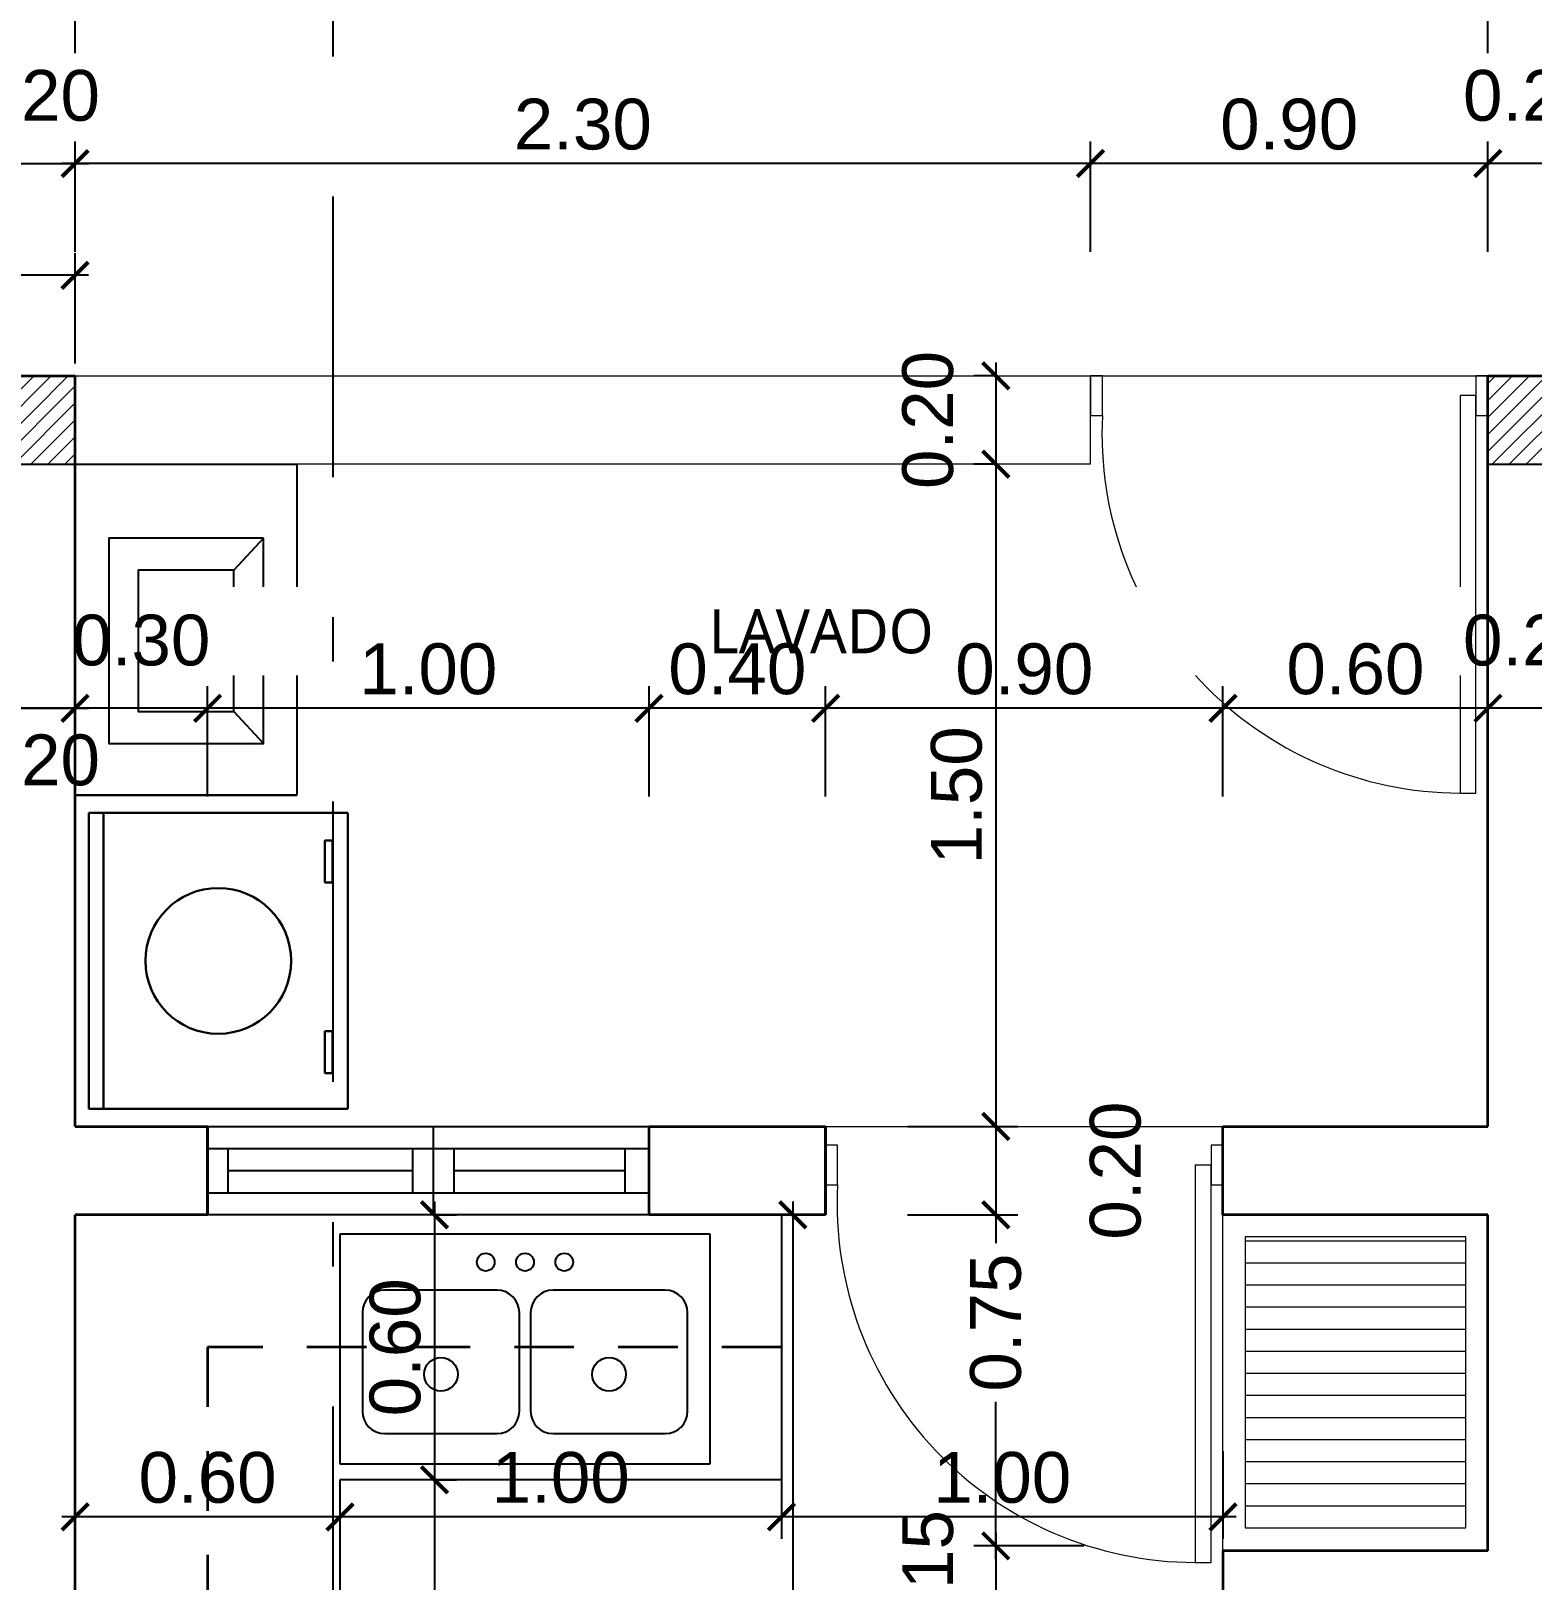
# Model space of a CAD drawing. Header units: feet. Extents: x -417 to 46, y -646 to -218.
# Drawn here: x -97.295 to -93.895, y -488.055 to -484.547 of the extents above; entities that cross this region are included whole.
import ezdxf

# ---------------------------------------------------------------- set-up
doc = ezdxf.new("R2010")
doc.units = ezdxf.units.FT
doc.header["$MEASUREMENT"] = 0
doc.linetypes.add('DASHDOT', pattern=[25.4, 12.7, -6.35, 0, -6.35])
doc.linetypes.add('HIDDEN', pattern=[0.375, 0.25, -0.125])
for name, color, linetype, lineweight in [('A-WALL', 4, 'Continuous', 25), ('closet', 8, 'Continuous', 5), ('DIM-COTAS', 1, 'Continuous', 5), ('FURN', 2, 'Continuous', 30), ('MB', 2, 'Continuous', 20), ('muros', 4, 'Continuous', 50), ('Piso', 8, 'Continuous', 9), ('puertas', 8, 'Continuous', 9), ('TXT', 2, 'Continuous', 9)]:
    doc.layers.add(name, color=color, linetype=linetype, lineweight=lineweight)
for name, color, linetype in [('COCINA', 2, 'Continuous'), ('columna', 9, 'Continuous'), ('DIM', 10, 'Continuous'), ('GRDUTIY', 5, 'Continuous'), ('MB3', 8, 'Continuous'), ('muross', 4, 'Continuous'), ('PERT-VENT', 2, 'Continuous')]:
    doc.layers.add(name, color=color, linetype=linetype)
doc.styles.add('ads', font='trebuc.ttf', dxfattribs={"height": 0.14})
doc.styles.get("Standard").update_dxf_attribs({"font": 'arial.ttf', "height": 0.115})
doc.dimstyles.new('KEILY', dxfattribs={"dimtxt": 0.115, "dimasz": 0.06, "dimexe": 0.05, "dimexo": 0.2, "dimgap": 0.03, "dimtad": 1, "dimzin": 1, "dimdsep": 46, "dimtxsty": 'Standard', "dimblk": 'ARCHTICK', "dimcen": 2.5, "dimdle": 0.03, "dimclrd": 256, "dimclre": 256, "dimclrt": 7, "dimadec": 0, "dimazin": 0, "dimtfac": 1, "dimtmove": 2, "dimatfit": 3, "dimfxl": 0.2, "dimfxlon": 1, "dimtolj": 1, "dimtzin": 1, "dimarcsym": 0})

# ---------------------------------------------------------------- blocks, each defined once
blk = doc.blocks.new('A$C4D292AF4')
at = {"layer": 'puertas'}
for points in [[(0.03, 0.05), (0.07, 0.05), (0.07, 1.05), (0.03, 1.05)], [(0, 0), (0.03, 0), (0.03, 0.1), (0, 0.1)], [(0.97, 0), (1, 0), (1, 0.1), (0.97, 0.1)]]:
    blk.add_lwpolyline(points, close=True, dxfattribs=at)
blk.add_arc((0.0677, 0.1465), 0.9035, 357.0481, 89.8556, dxfattribs=at)
blk = doc.blocks.new('A$C2C3967B4')
at = {"layer": 'COCINA'}
for p, q in [((0.8382, 0.5199), (0, 0.5199)), ((0, 0.5199), (0, 0)), ((0.8382, 0), (0.8382, 0.5199)), ((0.3556, 0.3929), (0.1016, 0.3929)), ((0.7366, 0.3929), (0.4826, 0.3929)), ((0.0508, 0.3421), (0.0508, 0.1189)), ((0.4064, 0.1189), (0.4064, 0.3421)), ((0.4318, 0.3421), (0.4318, 0.1189)), ((0.7874, 0.1189), (0.7874, 0.3421)), ((0.1016, 0.0681), (0.3556, 0.0681)), ((0.4826, 0.0681), (0.7366, 0.0681)), ((0, 0), (0.8382, 0))]:
    blk.add_line(p, q, dxfattribs=at)
for centre, radius in [((0.3302, 0.4564), 0.0201), ((0.4191, 0.4564), 0.0201), ((0.508, 0.4564), 0.0201), ((0.2286, 0.2024), 0.0381), ((0.6096, 0.2024), 0.0381)]:
    blk.add_circle(centre, radius, dxfattribs=at)
for centre, start, end in [((0.1016, 0.3421), 90, 180), ((0.3556, 0.3421), 0, 90), ((0.4826, 0.3421), 90, 180), ((0.7366, 0.3421), 0, 90), ((0.1016, 0.1189), 180, 270), ((0.3556, 0.1189), 270, 0), ((0.4826, 0.1189), 180, 270), ((0.7366, 0.1189), 270, 0)]:
    blk.add_arc(centre, 0.0508, start, end, dxfattribs=at)
blk = doc.blocks.new('A$C01EB0BB3')
at = {"layer": 'FURN'}
for p, q in [((0, 0, 224.5603), (0, 0.6096, 224.5603)), ((0, 0.6096, 224.5603), (0.5334, 0.6096, 224.5603)), ((0.5034, 0.6096, 224.5603), (0.5034, 0, 224.5603)), ((0.5334, 0.6096, 224.5603), (0.5334, 0, 224.5603)), ((0.5334, 0, 224.5603), (0, 0, 224.5603))]:
    blk.add_line(p, q, dxfattribs=at)
at = {"layer": 'FURN', "ltscale": 0.02, "elevation": 224.5603}
for points in [[(0.047, 0.5357), (0.047, 0.4496), (0.0315, 0.4496), (0.0315, 0.5357)], [(0.047, 0.1432), (0.047, 0.0572), (0.0315, 0.0572), (0.0315, 0.1432)]]:
    blk.add_lwpolyline(points, close=True, dxfattribs=at)
at = {"layer": 'FURN', "ltscale": 0.02}
blk.add_circle((0.2667, 0.3048, 224.5603), 0.15, dxfattribs=at)
blk = doc.blocks.new('_ArchTick')
at = {"layer": 'DIM-COTAS', "color": 0, "const_width": 0.15}
blk.add_lwpolyline([(-0.5, -0.5), (0.5, 0.5)], dxfattribs=at)
blk = doc.blocks.new('*D1397')
at = {"layer": 'Defpoints', "color": 0, "transparency": 16777216}
for p in [(-97.1954, -484.847), (-97.3954, -485.3275), (-97.1954, -485.3275)]:
    blk.add_point(p, dxfattribs=at)
at = {"layer": 'DIM', "lineweight": -2, "transparency": 16777216}
for p, q in [((-97.3954, -485.047), (-97.3954, -484.797)), ((-97.1954, -485.047), (-97.1954, -484.797)), ((-97.4254, -484.847), (-97.1654, -484.847))]:
    blk.add_line(p, q, dxfattribs=at)
at = {"layer": 'DIM', "lineweight": -2, "transparency": 16777216, "xscale": 0.06, "yscale": 0.06, "zscale": 0.06, "rotation": 180}
blk.add_blockref('_ArchTick', (-97.3954, -484.847), dxfattribs=at)
at = {"layer": 'DIM', "lineweight": -2, "transparency": 16777216, "xscale": 0.06, "yscale": 0.06, "zscale": 0.06}
blk.add_blockref('_ArchTick', (-97.1954, -484.847), dxfattribs=at)
at = {"layer": 'DIM', "color": 7, "transparency": 16777216, "insert": (-97.2954, -484.6933), "char_height": 0.115, "attachment_point": 5}
blk.add_mtext('\\A1;0.20', dxfattribs=at)
blk = doc.blocks.new('*D1404')
at = {"layer": 'Defpoints', "color": 0, "transparency": 16777216}
for p in [(-97.1954, -484.4755), (-97.3954, -484.797), (-97.1954, -484.797)]:
    blk.add_point(p, dxfattribs=at)
at = {"layer": 'DIM', "lineweight": -2, "transparency": 16777216}
for p, q in [((-97.3954, -484.597), (-97.3954, -484.4255)), ((-97.1954, -484.597), (-97.1954, -484.4255)), ((-97.4254, -484.4755), (-97.1654, -484.4755))]:
    blk.add_line(p, q, dxfattribs=at)
at = {"layer": 'DIM', "lineweight": -2, "transparency": 16777216, "xscale": 0.06, "yscale": 0.06, "zscale": 0.06, "rotation": 180}
blk.add_blockref('_ArchTick', (-97.3954, -484.4755), dxfattribs=at)
at = {"layer": 'DIM', "lineweight": -2, "transparency": 16777216, "xscale": 0.06, "yscale": 0.06, "zscale": 0.06}
blk.add_blockref('_ArchTick', (-97.1954, -484.4755), dxfattribs=at)
at = {"layer": 'DIM', "color": 7, "transparency": 16777216, "insert": (-97.2954, -484.3218), "char_height": 0.115, "attachment_point": 5}
blk.add_mtext('\\A1;0.20', dxfattribs=at)
blk = doc.blocks.new('*D1436')
at = {"layer": 'Defpoints', "color": 0, "transparency": 16777216}
for p in [(-93.9954, -484.847), (-93.9954, -485.3275), (-93.7954, -485.5275)]:
    blk.add_point(p, dxfattribs=at)
at = {"layer": 'DIM', "lineweight": -2, "transparency": 16777216}
for p, q in [((-93.9954, -485.047), (-93.9954, -484.797)), ((-93.7954, -485.047), (-93.7954, -484.797)), ((-93.7654, -484.847), (-94.0254, -484.847))]:
    blk.add_line(p, q, dxfattribs=at)
at = {"layer": 'DIM', "lineweight": -2, "transparency": 16777216, "xscale": 0.06, "yscale": 0.06, "zscale": 0.06, "rotation": 180}
blk.add_blockref('_ArchTick', (-93.9954, -484.847), dxfattribs=at)
at = {"layer": 'DIM', "lineweight": -2, "transparency": 16777216, "xscale": 0.06, "yscale": 0.06, "zscale": 0.06}
blk.add_blockref('_ArchTick', (-93.7954, -484.847), dxfattribs=at)
at = {"layer": 'DIM', "color": 7, "transparency": 16777216, "insert": (-93.8954, -484.6933), "char_height": 0.115, "attachment_point": 5}
blk.add_mtext('\\A1;0.20', dxfattribs=at)
blk = doc.blocks.new('*D1437')
at = {"layer": 'Defpoints', "color": 0, "transparency": 16777216}
for p in [(-94.8954, -484.847), (-94.8954, -485.3275), (-93.9954, -485.3275)]:
    blk.add_point(p, dxfattribs=at)
at = {"layer": 'DIM', "lineweight": -2, "transparency": 16777216}
for p, q in [((-94.8954, -485.047), (-94.8954, -484.797)), ((-93.9954, -485.047), (-93.9954, -484.797)), ((-93.9654, -484.847), (-94.9254, -484.847))]:
    blk.add_line(p, q, dxfattribs=at)
at = {"layer": 'DIM', "lineweight": -2, "transparency": 16777216, "xscale": 0.06, "yscale": 0.06, "zscale": 0.06, "rotation": 180}
blk.add_blockref('_ArchTick', (-94.8954, -484.847), dxfattribs=at)
at = {"layer": 'DIM', "lineweight": -2, "transparency": 16777216, "xscale": 0.06, "yscale": 0.06, "zscale": 0.06}
blk.add_blockref('_ArchTick', (-93.9954, -484.847), dxfattribs=at)
at = {"layer": 'DIM', "color": 7, "transparency": 16777216, "insert": (-94.4454, -484.7583), "char_height": 0.115, "attachment_point": 5}
blk.add_mtext('\\A1;0.90', dxfattribs=at)
blk = doc.blocks.new('*D1438')
at = {"layer": 'Defpoints', "color": 0, "transparency": 16777216}
for p in [(-97.1954, -484.847), (-97.1954, -485.3275), (-94.8954, -485.3275)]:
    blk.add_point(p, dxfattribs=at)
at = {"layer": 'DIM', "lineweight": -2, "transparency": 16777216}
for p, q in [((-97.1954, -485.047), (-97.1954, -484.797)), ((-94.8954, -485.047), (-94.8954, -484.797)), ((-94.8654, -484.847), (-97.2254, -484.847))]:
    blk.add_line(p, q, dxfattribs=at)
at = {"layer": 'DIM', "lineweight": -2, "transparency": 16777216, "xscale": 0.06, "yscale": 0.06, "zscale": 0.06, "rotation": 180}
blk.add_blockref('_ArchTick', (-97.1954, -484.847), dxfattribs=at)
at = {"layer": 'DIM', "lineweight": -2, "transparency": 16777216, "xscale": 0.06, "yscale": 0.06, "zscale": 0.06}
blk.add_blockref('_ArchTick', (-94.8954, -484.847), dxfattribs=at)
at = {"layer": 'DIM', "color": 7, "transparency": 16777216, "insert": (-96.0454, -484.7583), "char_height": 0.115, "attachment_point": 5}
blk.add_mtext('\\A1;2.30', dxfattribs=at)
blk = doc.blocks.new('*D1434')
at = {"layer": 'Defpoints', "color": 0, "transparency": 16777216}
for p in [(-93.9954, -484.4755), (-93.9954, -484.797), (-93.7954, -484.797)]:
    blk.add_point(p, dxfattribs=at)
at = {"layer": 'DIM', "lineweight": -2, "transparency": 16777216}
for p, q in [((-93.9954, -484.597), (-93.9954, -484.4255)), ((-93.7954, -484.597), (-93.7954, -484.4255)), ((-93.7654, -484.4755), (-94.0254, -484.4755))]:
    blk.add_line(p, q, dxfattribs=at)
at = {"layer": 'DIM', "lineweight": -2, "transparency": 16777216, "xscale": 0.06, "yscale": 0.06, "zscale": 0.06, "rotation": 180}
blk.add_blockref('_ArchTick', (-93.9954, -484.4755), dxfattribs=at)
at = {"layer": 'DIM', "lineweight": -2, "transparency": 16777216, "xscale": 0.06, "yscale": 0.06, "zscale": 0.06}
blk.add_blockref('_ArchTick', (-93.7954, -484.4755), dxfattribs=at)
at = {"layer": 'DIM', "color": 7, "transparency": 16777216, "insert": (-93.8954, -484.3218), "char_height": 0.115, "attachment_point": 5}
blk.add_mtext('\\A1;0.20', dxfattribs=at)
blk = doc.blocks.new('*D1435')
at = {"layer": 'Defpoints', "color": 0, "transparency": 16777216}
for p in [(-97.1954, -484.4755), (-97.1954, -484.797), (-93.9954, -484.797)]:
    blk.add_point(p, dxfattribs=at)
at = {"layer": 'DIM', "lineweight": -2, "transparency": 16777216}
for p, q in [((-97.1954, -484.597), (-97.1954, -484.4255)), ((-93.9954, -484.597), (-93.9954, -484.4255)), ((-93.9654, -484.4755), (-97.2254, -484.4755))]:
    blk.add_line(p, q, dxfattribs=at)
at = {"layer": 'DIM', "lineweight": -2, "transparency": 16777216, "xscale": 0.06, "yscale": 0.06, "zscale": 0.06, "rotation": 180}
blk.add_blockref('_ArchTick', (-97.1954, -484.4755), dxfattribs=at)
at = {"layer": 'DIM', "lineweight": -2, "transparency": 16777216, "xscale": 0.06, "yscale": 0.06, "zscale": 0.06}
blk.add_blockref('_ArchTick', (-93.9954, -484.4755), dxfattribs=at)
at = {"layer": 'DIM', "color": 7, "transparency": 16777216, "insert": (-95.5954, -484.3867), "char_height": 0.115, "attachment_point": 5}
blk.add_mtext('\\A1;3.20', dxfattribs=at)
blk = doc.blocks.new('*D1534')
at = {"layer": 'Defpoints', "color": 0, "transparency": 16777216}
for p in [(-76.1581, -487.2775), (-102.945, -488.9275), (-75.8766, -488.9275)]:
    blk.add_point(p, dxfattribs=at)
at = {"layer": 'DIM', "lineweight": -2, "transparency": 16777216}
for p, q in [((-75.9581, -487.2775), (-75.8266, -487.2775)), ((-75.8766, -487.2475), (-75.8766, -488.9575)), ((-76.0766, -488.9275), (-75.8266, -488.9275))]:
    blk.add_line(p, q, dxfattribs=at)
at = {"layer": 'DIM', "lineweight": -2, "transparency": 16777216, "xscale": 0.06, "yscale": 0.06, "zscale": 0.06}
for p, rotation in [((-75.8766, -487.2775), 90), ((-75.8766, -488.9275), 270)]:
    blk.add_blockref('_ArchTick', p, dxfattribs=dict(at, rotation=rotation))
at = {"layer": 'DIM', "color": 7, "transparency": 16777216, "insert": (-75.9653, -488.1025), "char_height": 0.115, "attachment_point": 5, "rotation": 90}
blk.add_mtext('\\A1;1.65', dxfattribs=at)
blk = doc.blocks.new('*D1584')
at = {"layer": 'Defpoints', "color": 0, "transparency": 16777216}
for p in [(-99.9954, -485.1), (-97.1954, -485.5246), (-99.9954, -487.0275)]:
    blk.add_point(p, dxfattribs=at)
at = {"layer": 'DIM', "lineweight": -2, "transparency": 16777216}
for p, q in [((-99.9954, -485.3), (-99.9954, -485.05)), ((-97.1954, -485.3), (-97.1954, -485.05)), ((-97.1654, -485.1), (-100.0254, -485.1))]:
    blk.add_line(p, q, dxfattribs=at)
at = {"layer": 'DIM', "lineweight": -2, "transparency": 16777216, "xscale": 0.06, "yscale": 0.06, "zscale": 0.06, "rotation": 180}
blk.add_blockref('_ArchTick', (-99.9954, -485.1), dxfattribs=at)
at = {"layer": 'DIM', "lineweight": -2, "transparency": 16777216, "xscale": 0.06, "yscale": 0.06, "zscale": 0.06}
blk.add_blockref('_ArchTick', (-97.1954, -485.1), dxfattribs=at)
at = {"layer": 'DIM', "color": 7, "transparency": 16777216, "insert": (-98.5954, -485.0112), "char_height": 0.115, "attachment_point": 5}
blk.add_mtext('\\A1;2.80', dxfattribs=at)
blk = doc.blocks.new('*D1589')
at = {"layer": 'Defpoints', "color": 0, "transparency": 16777216}
for p in [(-97.1954, -486.0805), (-97.3954, -487.0275), (-97.1954, -487.0275)]:
    blk.add_point(p, dxfattribs=at)
at = {"layer": 'DIM', "lineweight": -2, "transparency": 16777216}
for p, q in [((-97.3954, -486.2805), (-97.3954, -486.0305)), ((-97.1954, -486.2805), (-97.1954, -486.0305)), ((-97.4254, -486.0805), (-97.1654, -486.0805))]:
    blk.add_line(p, q, dxfattribs=at)
at = {"layer": 'DIM', "lineweight": -2, "transparency": 16777216, "xscale": 0.06, "yscale": 0.06, "zscale": 0.06, "rotation": 180}
blk.add_blockref('_ArchTick', (-97.3954, -486.0805), dxfattribs=at)
at = {"layer": 'DIM', "lineweight": -2, "transparency": 16777216, "xscale": 0.06, "yscale": 0.06, "zscale": 0.06}
blk.add_blockref('_ArchTick', (-97.1954, -486.0805), dxfattribs=at)
at = {"layer": 'DIM', "color": 7, "transparency": 16777216, "insert": (-97.2954, -486.1981), "char_height": 0.115, "attachment_point": 5}
blk.add_mtext('\\A1;0.20', dxfattribs=at)
blk = doc.blocks.new('*D1708')
at = {"layer": 'Defpoints', "color": 0, "transparency": 16777216}
for p in [(-95.0698, -485.3275), (-95.1099, -485.5275), (-95.0698, -485.5275)]:
    blk.add_point(p, dxfattribs=at)
at = {"layer": 'DIM', "lineweight": -2, "transparency": 16777216}
for p, q in [((-95.1099, -485.2975), (-95.1099, -485.5575)), ((-95.1099, -485.3275), (-95.1599, -485.3275)), ((-95.1099, -485.5275), (-95.1599, -485.5275))]:
    blk.add_line(p, q, dxfattribs=at)
at = {"layer": 'DIM', "lineweight": -2, "transparency": 16777216, "xscale": 0.06, "yscale": 0.06, "zscale": 0.06}
for p, rotation in [((-95.1099, -485.3275), 90), ((-95.1099, -485.5275), 270)]:
    blk.add_blockref('_ArchTick', p, dxfattribs=dict(at, rotation=rotation))
at = {"layer": 'DIM', "color": 7, "transparency": 16777216, "insert": (-95.2636, -485.4275), "char_height": 0.115, "attachment_point": 5, "rotation": 90}
blk.add_mtext('\\A1;0.20', dxfattribs=at)
blk = doc.blocks.new('*D1709')
at = {"layer": 'Defpoints', "color": 0, "transparency": 16777216}
for p in [(-95.0698, -485.5275), (-95.6954, -487.0275), (-95.1099, -487.0275)]:
    blk.add_point(p, dxfattribs=at)
at = {"layer": 'DIM', "lineweight": -2, "transparency": 16777216}
for p, q in [((-95.1099, -485.4975), (-95.1099, -487.0575)), ((-95.1099, -485.5275), (-95.1599, -485.5275)), ((-95.3099, -487.0275), (-95.0599, -487.0275))]:
    blk.add_line(p, q, dxfattribs=at)
at = {"layer": 'DIM', "lineweight": -2, "transparency": 16777216, "xscale": 0.06, "yscale": 0.06, "zscale": 0.06}
for p, rotation in [((-95.1099, -485.5275), 90), ((-95.1099, -487.0275), 270)]:
    blk.add_blockref('_ArchTick', p, dxfattribs=dict(at, rotation=rotation))
at = {"layer": 'DIM', "color": 7, "transparency": 16777216, "insert": (-95.1986, -486.2775), "char_height": 0.115, "attachment_point": 5, "rotation": 90}
blk.add_mtext('\\A1;1.50', dxfattribs=at)
blk = doc.blocks.new('*D1710')
at = {"layer": 'Defpoints', "color": 0, "transparency": 16777216}
for p in [(-95.6954, -487.0275), (-95.5954, -487.2275), (-95.1099, -487.2275)]:
    blk.add_point(p, dxfattribs=at)
at = {"layer": 'DIM', "lineweight": -2, "transparency": 16777216}
for p, q in [((-95.1099, -486.9975), (-95.1099, -487.2575)), ((-95.3099, -487.0275), (-95.0599, -487.0275)), ((-95.3099, -487.2275), (-95.0599, -487.2275))]:
    blk.add_line(p, q, dxfattribs=at)
at = {"layer": 'DIM', "lineweight": -2, "transparency": 16777216, "xscale": 0.06, "yscale": 0.06, "zscale": 0.06}
for p, rotation in [((-95.1099, -487.0275), 90), ((-95.1099, -487.2275), 270)]:
    blk.add_blockref('_ArchTick', p, dxfattribs=dict(at, rotation=rotation))
at = {"layer": 'DIM', "color": 7, "transparency": 16777216, "insert": (-94.8387, -487.1275), "char_height": 0.115, "attachment_point": 5, "rotation": 90}
blk.add_mtext('\\A1;0.20', dxfattribs=at)
blk = doc.blocks.new('*D1711')
at = {"layer": 'Defpoints', "color": 0, "transparency": 16777216}
for p in [(-95.5954, -487.2275), (-95.1099, -487.9775), (-94.5954, -487.9775)]:
    blk.add_point(p, dxfattribs=at)
at = {"layer": 'DIM', "lineweight": -2, "transparency": 16777216}
for p, q in [((-95.1099, -487.1975), (-95.1099, -487.2917)), ((-95.3099, -487.2275), (-95.0599, -487.2275)), ((-95.1099, -488.0075), (-95.1099, -487.6512)), ((-94.9099, -487.9775), (-95.1599, -487.9775))]:
    blk.add_line(p, q, dxfattribs=at)
at = {"layer": 'DIM', "lineweight": -2, "transparency": 16777216, "xscale": 0.06, "yscale": 0.06, "zscale": 0.06}
for p, rotation in [((-95.1099, -487.2275), 90), ((-95.1099, -487.9775), 270)]:
    blk.add_blockref('_ArchTick', p, dxfattribs=dict(at, rotation=rotation))
at = {"layer": 'DIM', "color": 7, "transparency": 16777216, "insert": (-95.1099, -487.4715), "char_height": 0.115, "attachment_point": 5, "rotation": 90}
blk.add_mtext('\\A1;0.75', dxfattribs=at)
blk = doc.blocks.new('*D1729')
at = {"layer": 'Defpoints', "color": 0, "transparency": 16777216}
for p in [(-94.5954, -487.9775), (-95.1099, -488.1275), (-94.5954, -488.1275)]:
    blk.add_point(p, dxfattribs=at)
at = {"layer": 'DIM', "lineweight": -2, "transparency": 16777216}
for p, q in [((-94.9099, -487.9775), (-95.1599, -487.9775)), ((-95.1099, -487.9475), (-95.1099, -488.1575)), ((-94.9099, -488.1275), (-95.1599, -488.1275))]:
    blk.add_line(p, q, dxfattribs=at)
at = {"layer": 'DIM', "lineweight": -2, "transparency": 16777216, "xscale": 0.06, "yscale": 0.06, "zscale": 0.06}
for p, rotation in [((-95.1099, -487.9775), 90), ((-95.1099, -488.1275), 270)]:
    blk.add_blockref('_ArchTick', p, dxfattribs=dict(at, rotation=rotation))
at = {"layer": 'DIM', "color": 7, "transparency": 16777216, "insert": (-95.2636, -488.0525), "char_height": 0.115, "attachment_point": 5, "rotation": 90}
blk.add_mtext('\\A1;0.15', dxfattribs=at)
blk = doc.blocks.new('*D1681')
at = {"layer": 'Defpoints', "color": 0, "transparency": 16777216}
for p in [(-95.6954, -487.2275), (-95.8971, -490.6275), (-95.5696, -490.6275)]:
    blk.add_point(p, dxfattribs=at)
at = {"layer": 'DIM', "lineweight": -2, "transparency": 16777216}
for p, q in [((-95.5696, -487.1975), (-95.5696, -490.6575)), ((-95.5696, -487.2275), (-95.5196, -487.2275)), ((-95.6971, -490.6275), (-95.5196, -490.6275))]:
    blk.add_line(p, q, dxfattribs=at)
at = {"layer": 'DIM', "lineweight": -2, "transparency": 16777216, "xscale": 0.06, "yscale": 0.06, "zscale": 0.06}
for p, rotation in [((-95.5696, -487.2275), 90), ((-95.5696, -490.6275), 270)]:
    blk.add_blockref('_ArchTick', p, dxfattribs=dict(at, rotation=rotation))
at = {"layer": 'DIM', "color": 7, "transparency": 16777216, "insert": (-95.6583, -488.9275), "char_height": 0.115, "attachment_point": 5, "rotation": 90}
blk.add_mtext('\\A1;3.40', dxfattribs=at)
blk = doc.blocks.new('*D1687')
at = {"layer": 'Defpoints', "color": 0, "transparency": 16777216}
for p in [(-96.5475, -487.2275), (-96.5475, -487.8275), (-96.3814, -487.8275)]:
    blk.add_point(p, dxfattribs=at)
at = {"layer": 'DIM', "lineweight": -2, "transparency": 16777216}
for p, q in [((-96.3814, -487.1975), (-96.3814, -487.8575)), ((-96.3814, -487.2275), (-96.3314, -487.2275)), ((-96.3814, -487.8275), (-96.3314, -487.8275))]:
    blk.add_line(p, q, dxfattribs=at)
at = {"layer": 'DIM', "lineweight": -2, "transparency": 16777216, "xscale": 0.06, "yscale": 0.06, "zscale": 0.06}
for p, rotation in [((-96.3814, -487.2275), 90), ((-96.3814, -487.8275), 270)]:
    blk.add_blockref('_ArchTick', p, dxfattribs=dict(at, rotation=rotation))
at = {"layer": 'DIM', "color": 7, "transparency": 16777216, "insert": (-96.4701, -487.5275), "char_height": 0.115, "attachment_point": 5, "rotation": 90}
blk.add_mtext('\\A1;0.60', dxfattribs=at)
blk = doc.blocks.new('*D1688')
at = {"layer": 'Defpoints', "color": 0, "transparency": 16777216}
for p in [(-96.5475, -487.8275), (-96.5973, -489.1302), (-96.3814, -489.1302)]:
    blk.add_point(p, dxfattribs=at)
at = {"layer": 'DIM', "lineweight": -2, "transparency": 16777216}
for p, q in [((-96.3814, -487.7975), (-96.3814, -489.1602)), ((-96.3814, -487.8275), (-96.3314, -487.8275)), ((-96.3973, -489.1302), (-96.3314, -489.1302))]:
    blk.add_line(p, q, dxfattribs=at)
at = {"layer": 'DIM', "lineweight": -2, "transparency": 16777216, "xscale": 0.06, "yscale": 0.06, "zscale": 0.06}
for p, rotation in [((-96.3814, -487.8275), 90), ((-96.3814, -489.1302), 270)]:
    blk.add_blockref('_ArchTick', p, dxfattribs=dict(at, rotation=rotation))
at = {"layer": 'DIM', "color": 7, "transparency": 16777216, "insert": (-96.4701, -488.4788), "char_height": 0.115, "attachment_point": 5, "rotation": 90}
blk.add_mtext('\\A1;1.30', dxfattribs=at)
blk = doc.blocks.new('*D1723')
at = {"layer": 'Defpoints', "color": 0, "transparency": 16777216}
for p in [(-93.9954, -486.0805), (-93.9954, -486.5051), (-93.7954, -486.4729)]:
    blk.add_point(p, dxfattribs=at)
at = {"layer": 'DIM', "lineweight": -2, "transparency": 16777216}
for p, q in [((-93.9954, -486.2805), (-93.9954, -486.0305)), ((-93.7954, -486.2729), (-93.7954, -486.0305)), ((-93.7654, -486.0805), (-94.0254, -486.0805))]:
    blk.add_line(p, q, dxfattribs=at)
at = {"layer": 'DIM', "lineweight": -2, "transparency": 16777216, "xscale": 0.06, "yscale": 0.06, "zscale": 0.06, "rotation": 180}
blk.add_blockref('_ArchTick', (-93.9954, -486.0805), dxfattribs=at)
at = {"layer": 'DIM', "lineweight": -2, "transparency": 16777216, "xscale": 0.06, "yscale": 0.06, "zscale": 0.06}
blk.add_blockref('_ArchTick', (-93.7954, -486.0805), dxfattribs=at)
at = {"layer": 'DIM', "color": 7, "transparency": 16777216, "insert": (-93.8954, -485.9268), "char_height": 0.115, "attachment_point": 5}
blk.add_mtext('\\A1;0.20', dxfattribs=at)
blk = doc.blocks.new('*D1644')
at = {"layer": 'Defpoints', "color": 0, "transparency": 16777216}
for p in [(-94.5954, -486.0805), (-93.9954, -486.5051), (-94.5954, -487.0275)]:
    blk.add_point(p, dxfattribs=at)
at = {"layer": 'DIM', "lineweight": -2, "transparency": 16777216}
for p, q in [((-94.5954, -486.2805), (-94.5954, -486.0305)), ((-93.9954, -486.2805), (-93.9954, -486.0305)), ((-93.9654, -486.0805), (-94.6254, -486.0805))]:
    blk.add_line(p, q, dxfattribs=at)
at = {"layer": 'DIM', "lineweight": -2, "transparency": 16777216, "xscale": 0.06, "yscale": 0.06, "zscale": 0.06, "rotation": 180}
blk.add_blockref('_ArchTick', (-94.5954, -486.0805), dxfattribs=at)
at = {"layer": 'DIM', "lineweight": -2, "transparency": 16777216, "xscale": 0.06, "yscale": 0.06, "zscale": 0.06}
blk.add_blockref('_ArchTick', (-93.9954, -486.0805), dxfattribs=at)
at = {"layer": 'DIM', "color": 7, "transparency": 16777216, "insert": (-94.2954, -485.9918), "char_height": 0.115, "attachment_point": 5}
blk.add_mtext('\\A1;0.60', dxfattribs=at)
blk = doc.blocks.new('*D1645')
at = {"layer": 'Defpoints', "color": 0, "transparency": 16777216}
for p in [(-95.4954, -486.0805), (-95.4954, -487.0275), (-94.5954, -487.0275)]:
    blk.add_point(p, dxfattribs=at)
at = {"layer": 'DIM', "lineweight": -2, "transparency": 16777216}
for p, q in [((-95.4954, -486.2805), (-95.4954, -486.0305)), ((-94.5954, -486.2805), (-94.5954, -486.0305)), ((-94.5654, -486.0805), (-95.5254, -486.0805))]:
    blk.add_line(p, q, dxfattribs=at)
at = {"layer": 'DIM', "lineweight": -2, "transparency": 16777216, "xscale": 0.06, "yscale": 0.06, "zscale": 0.06, "rotation": 180}
blk.add_blockref('_ArchTick', (-95.4954, -486.0805), dxfattribs=at)
at = {"layer": 'DIM', "lineweight": -2, "transparency": 16777216, "xscale": 0.06, "yscale": 0.06, "zscale": 0.06}
blk.add_blockref('_ArchTick', (-94.5954, -486.0805), dxfattribs=at)
at = {"layer": 'DIM', "color": 7, "transparency": 16777216, "insert": (-95.0454, -485.9918), "char_height": 0.115, "attachment_point": 5}
blk.add_mtext('\\A1;0.90', dxfattribs=at)
blk = doc.blocks.new('*D1646')
at = {"layer": 'Defpoints', "color": 0, "transparency": 16777216}
for p in [(-95.8954, -486.0805), (-95.8954, -487.0275), (-95.4954, -487.0275)]:
    blk.add_point(p, dxfattribs=at)
at = {"layer": 'DIM', "lineweight": -2, "transparency": 16777216}
for p, q in [((-95.8954, -486.2805), (-95.8954, -486.0305)), ((-95.4954, -486.2805), (-95.4954, -486.0305)), ((-95.4654, -486.0805), (-95.9254, -486.0805))]:
    blk.add_line(p, q, dxfattribs=at)
at = {"layer": 'DIM', "lineweight": -2, "transparency": 16777216, "xscale": 0.06, "yscale": 0.06, "zscale": 0.06, "rotation": 180}
blk.add_blockref('_ArchTick', (-95.8954, -486.0805), dxfattribs=at)
at = {"layer": 'DIM', "lineweight": -2, "transparency": 16777216, "xscale": 0.06, "yscale": 0.06, "zscale": 0.06}
blk.add_blockref('_ArchTick', (-95.4954, -486.0805), dxfattribs=at)
at = {"layer": 'DIM', "color": 7, "transparency": 16777216, "insert": (-95.6954, -485.9918), "char_height": 0.115, "attachment_point": 5}
blk.add_mtext('\\A1;0.40', dxfattribs=at)
blk = doc.blocks.new('*D1647')
at = {"layer": 'Defpoints', "color": 0, "transparency": 16777216}
for p in [(-96.8954, -486.0805), (-95.8954, -487.0275), (-96.8954, -487.0775)]:
    blk.add_point(p, dxfattribs=at)
at = {"layer": 'DIM', "lineweight": -2, "transparency": 16777216}
for p, q in [((-96.8954, -486.2805), (-96.8954, -486.0305)), ((-95.8954, -486.2805), (-95.8954, -486.0305)), ((-95.8654, -486.0805), (-96.9254, -486.0805))]:
    blk.add_line(p, q, dxfattribs=at)
at = {"layer": 'DIM', "lineweight": -2, "transparency": 16777216, "xscale": 0.06, "yscale": 0.06, "zscale": 0.06, "rotation": 180}
blk.add_blockref('_ArchTick', (-96.8954, -486.0805), dxfattribs=at)
at = {"layer": 'DIM', "lineweight": -2, "transparency": 16777216, "xscale": 0.06, "yscale": 0.06, "zscale": 0.06}
blk.add_blockref('_ArchTick', (-95.8954, -486.0805), dxfattribs=at)
at = {"layer": 'DIM', "color": 7, "transparency": 16777216, "insert": (-96.3954, -485.9918), "char_height": 0.115, "attachment_point": 5}
blk.add_mtext('\\A1;1.00', dxfattribs=at)
blk = doc.blocks.new('*D1648')
at = {"layer": 'Defpoints', "color": 0, "transparency": 16777216}
for p in [(-97.1954, -486.0805), (-97.1954, -487.0275), (-96.8954, -487.0775)]:
    blk.add_point(p, dxfattribs=at)
at = {"layer": 'DIM', "lineweight": -2, "transparency": 16777216}
for p, q in [((-97.1954, -486.2805), (-97.1954, -486.0305)), ((-96.8954, -486.2805), (-96.8954, -486.0305)), ((-96.8654, -486.0805), (-97.2254, -486.0805))]:
    blk.add_line(p, q, dxfattribs=at)
at = {"layer": 'DIM', "lineweight": -2, "transparency": 16777216, "xscale": 0.06, "yscale": 0.06, "zscale": 0.06, "rotation": 180}
blk.add_blockref('_ArchTick', (-97.1954, -486.0805), dxfattribs=at)
at = {"layer": 'DIM', "lineweight": -2, "transparency": 16777216, "xscale": 0.06, "yscale": 0.06, "zscale": 0.06}
blk.add_blockref('_ArchTick', (-96.8954, -486.0805), dxfattribs=at)
at = {"layer": 'DIM', "color": 7, "transparency": 16777216, "insert": (-97.0454, -485.9267), "char_height": 0.115, "attachment_point": 5}
blk.add_mtext('\\A1;0.30', dxfattribs=at)
blk = doc.blocks.new('*D1649')
at = {"layer": 'Defpoints', "color": 0, "transparency": 16777216}
for p in [(-97.3954, -486.0805), (-97.3954, -487.0275), (-97.1954, -487.0275)]:
    blk.add_point(p, dxfattribs=at)
at = {"layer": 'DIM', "lineweight": -2, "transparency": 16777216}
for p, q in [((-97.3954, -486.2805), (-97.3954, -486.0305)), ((-97.1954, -486.2805), (-97.1954, -486.0305)), ((-97.1654, -486.0805), (-97.4254, -486.0805))]:
    blk.add_line(p, q, dxfattribs=at)
at = {"layer": 'DIM', "lineweight": -2, "transparency": 16777216, "xscale": 0.06, "yscale": 0.06, "zscale": 0.06, "rotation": 180}
blk.add_blockref('_ArchTick', (-97.3954, -486.0805), dxfattribs=at)
at = {"layer": 'DIM', "lineweight": -2, "transparency": 16777216, "xscale": 0.06, "yscale": 0.06, "zscale": 0.06}
blk.add_blockref('_ArchTick', (-97.1954, -486.0805), dxfattribs=at)
at = {"layer": 'DIM', "color": 7, "transparency": 16777216, "insert": (-97.2954, -486.1981), "char_height": 0.115, "attachment_point": 5}
blk.add_mtext('\\A1;0.20', dxfattribs=at)
blk = doc.blocks.new('*D1661')
at = {"layer": 'Defpoints', "color": 0, "transparency": 16777216}
for p in [(-95.5954, -487.5631), (-94.5954, -487.5631), (-95.5954, -487.9116)]:
    blk.add_point(p, dxfattribs=at)
at = {"layer": 'DIM', "lineweight": -2, "transparency": 16777216}
for p, q in [((-95.5954, -487.7631), (-95.5954, -487.9616)), ((-94.5954, -487.7631), (-94.5954, -487.9616)), ((-94.5654, -487.9116), (-95.6254, -487.9116))]:
    blk.add_line(p, q, dxfattribs=at)
at = {"layer": 'DIM', "lineweight": -2, "transparency": 16777216, "xscale": 0.06, "yscale": 0.06, "zscale": 0.06, "rotation": 180}
blk.add_blockref('_ArchTick', (-95.5954, -487.9116), dxfattribs=at)
at = {"layer": 'DIM', "lineweight": -2, "transparency": 16777216, "xscale": 0.06, "yscale": 0.06, "zscale": 0.06}
blk.add_blockref('_ArchTick', (-94.5954, -487.9116), dxfattribs=at)
at = {"layer": 'DIM', "color": 7, "transparency": 16777216, "insert": (-95.0954, -487.8229), "char_height": 0.115, "attachment_point": 5}
blk.add_mtext('\\A1;1.00', dxfattribs=at)
blk = doc.blocks.new('*D1662')
at = {"layer": 'Defpoints', "color": 0, "transparency": 16777216}
for p in [(-95.5954, -487.5631), (-96.5954, -487.8275), (-96.5954, -487.9116)]:
    blk.add_point(p, dxfattribs=at)
at = {"layer": 'DIM', "lineweight": -2, "transparency": 16777216}
for p, q in [((-95.5954, -487.7631), (-95.5954, -487.9616)), ((-95.5654, -487.9116), (-96.6254, -487.9116)), ((-96.5954, -487.9116), (-96.5954, -487.9616))]:
    blk.add_line(p, q, dxfattribs=at)
at = {"layer": 'DIM', "lineweight": -2, "transparency": 16777216, "xscale": 0.06, "yscale": 0.06, "zscale": 0.06, "rotation": 180}
blk.add_blockref('_ArchTick', (-96.5954, -487.9116), dxfattribs=at)
at = {"layer": 'DIM', "lineweight": -2, "transparency": 16777216, "xscale": 0.06, "yscale": 0.06, "zscale": 0.06}
blk.add_blockref('_ArchTick', (-95.5954, -487.9116), dxfattribs=at)
at = {"layer": 'DIM', "color": 7, "transparency": 16777216, "insert": (-96.0954, -487.8229), "char_height": 0.115, "attachment_point": 5}
blk.add_mtext('\\A1;1.00', dxfattribs=at)
blk = doc.blocks.new('*D1712')
at = {"layer": 'Defpoints', "color": 0, "transparency": 16777216}
for p in [(-97.1954, -487.798), (-96.5954, -487.8275), (-97.1954, -487.9116)]:
    blk.add_point(p, dxfattribs=at)
at = {"layer": 'DIM', "lineweight": -2, "transparency": 16777216}
for p, q in [((-96.5654, -487.9116), (-97.2254, -487.9116)), ((-97.1954, -487.9116), (-97.1954, -487.9616)), ((-96.5954, -487.9116), (-96.5954, -487.9616))]:
    blk.add_line(p, q, dxfattribs=at)
at = {"layer": 'DIM', "lineweight": -2, "transparency": 16777216, "xscale": 0.06, "yscale": 0.06, "zscale": 0.06, "rotation": 180}
blk.add_blockref('_ArchTick', (-97.1954, -487.9116), dxfattribs=at)
at = {"layer": 'DIM', "lineweight": -2, "transparency": 16777216, "xscale": 0.06, "yscale": 0.06, "zscale": 0.06}
blk.add_blockref('_ArchTick', (-96.5954, -487.9116), dxfattribs=at)
at = {"layer": 'DIM', "color": 7, "transparency": 16777216, "insert": (-96.8954, -487.8229), "char_height": 0.115, "attachment_point": 5}
blk.add_mtext('\\A1;0.60', dxfattribs=at)
blk = doc.blocks.new('A$C012446DC')
at = {"layer": 'Piso'}
h = blk.add_hatch(dxfattribs=at)
h.set_pattern_fill('ANSI31', color=256, scale=0.008571, angle=180)
h.set_pattern_definition([(225, (206536.064322, 1154820.960068), (0.0192434059784, -0.0192434059784), [])])
h.paths.add_polyline_path([(0, 0), (0.2, 0), (0.2, 0.2), (0, 0.2)])
at = {"layer": 'columna'}
blk.add_lwpolyline([(0.2, 0.2), (0, 0.2), (0, 0), (0.2, 0)], close=True, dxfattribs=at)
blk = doc.blocks.new('A$C791B5281')
at = {"layer": 'muros', "lineweight": 35}
blk.add_line((4.9, 10.3, 1.2387), (5.1, 10.3, 1.2387), dxfattribs=at)
for p in [(4.9, 10.1, 1.2387), (8.3, 10.1, 1.2387)]:
    blk.add_blockref('A$C012446DC', p)

msp = doc.modelspace()

# ---------------------------------------------------------------- hatches: boundary and pattern name
at = {"layer": 'Piso'}
h = msp.add_hatch(dxfattribs=at)
h.set_pattern_fill('ANSI31', color=256, scale=0.4, angle=315, style=0)
h.set_pattern_definition([(0, (-94.545364, -487.93624), (2e-17, 0.05), [])])
h.paths.add_polyline_path([(-94.5454, -487.9362), (-94.0454, -487.9362), (-94.0454, -487.2775), (-94.5454, -487.2775)])

# ---------------------------------------------------------------- linework, layer by layer
at = {"layer": 'A-WALL', "lineweight": 35}
for p, q in [((-97.3954, -485.3275), (-97.1954, -485.3275)), ((-94.5954, -487.9882), (-94.5954, -488.1382))]:
    msp.add_line(p, q, dxfattribs=at)
at = {"layer": 'A-WALL', "lineweight": 35, "extrusion": (-2.36783e-12, 8.94772e-16, -1)}
for p, q in [((-97.1954, -487.0275), (-97.1954, -485.3275)), ((-97.1954, -490.6275), (-97.1954, -487.2275))]:
    msp.add_line(p, q, dxfattribs=at)
at = {"layer": 'A-WALL', "lineweight": 35, "extrusion": (-2.36659e-12, 8.94772e-16, -1)}
for p, q in [((-93.9954, -485.3275), (-92.4954, -485.3275)), ((-93.9954, -487.0275), (-93.9954, -485.3275)), ((-97.1954, -487.0275), (-96.8954, -487.0275)), ((-96.8954, -487.0275), (-96.8954, -487.2275)), ((-96.8954, -487.2275), (-96.8954, -487.0275)), ((-96.8954, -487.2275), (-96.8954, -487.0275)), ((-95.8954, -487.0275), (-95.4954, -487.0275)), ((-95.8954, -487.2275), (-95.8954, -487.0275)), ((-95.8954, -487.2275), (-95.8954, -487.0275)), ((-95.4954, -487.2275), (-95.4954, -487.0275)), ((-95.4954, -487.0275), (-95.4954, -487.2275)), ((-94.5954, -487.2275), (-94.5954, -487.0275)), ((-94.5954, -487.0275), (-93.9954, -487.0275)), ((-96.8954, -487.2275), (-97.1954, -487.2275)), ((-95.4954, -487.2275), (-95.8954, -487.2275)), ((-93.9954, -487.2275), (-94.5954, -487.2275)), ((-93.9954, -487.9882), (-93.9954, -487.2275)), ((-93.9954, -487.9882), (-94.5954, -487.9882))]:
    msp.add_line(p, q, dxfattribs=at)
at = {"layer": 'closet'}
msp.add_line((-94.5954, -487.9882), (-94.5954, -487.2275), dxfattribs=at)
at = {"layer": 'COCINA', "extrusion": (-2.36659e-12, 8.94772e-16, -1)}
for p, q in [((-96.7688, -485.6952), (-96.8358, -485.768)), ((-96.7688, -486.1604), (-96.8358, -486.0876)), ((-97.1954, -486.2775), (-96.6931, -486.2775)), ((-95.5954, -487.2275), (-95.5954, -487.8275)), ((-96.5954, -487.8275), (-96.5973, -489.0802)), ((-95.5954, -487.8275), (-96.5954, -487.8275))]:
    msp.add_line(p, q, dxfattribs=at)
at = {"layer": 'COCINA', "extrusion": (-2.36659e-12, 8.94772e-16, -1), "elevation": 0}
for points in [[(96.6931, -486.2775), (97.1954, -486.2775), (97.1954, -485.5275), (96.6931, -485.5275)], [(96.7688, -485.6952), (97.1193, -485.6952), (97.1193, -486.1604), (96.7688, -486.1604)], [(96.8358, -485.768), (97.0523, -485.768), (97.0523, -486.0876), (96.8358, -486.0876)]]:
    msp.add_lwpolyline(points, close=True, dxfattribs=at)
at = {"layer": 'MB', "extrusion": (-2.36659e-12, 8.94772e-16, -1)}
for p, q in [((-97.1954, -485.3275), (-94.8954, -485.3275)), ((-94.8954, -485.5275), (-97.1954, -485.5275))]:
    msp.add_line(p, q, dxfattribs=at)
at = {"layer": 'MB'}
msp.add_line((-94.8954, -485.5275), (-94.8954, -485.3275), dxfattribs=at)
at = {"layer": 'MB3', "linetype": 'HIDDEN', "lineweight": 35, "ltscale": 0.54, "extrusion": (-2.36659e-12, 8.94772e-16, -1)}
for p, q in [((-95.5954, -487.5275), (-96.8954, -487.5275)), ((-96.8954, -487.5275), (-96.8954, -490.6275))]:
    msp.add_line(p, q, dxfattribs=at)
at = {"layer": 'muross', "extrusion": (-2.36783e-12, 8.94772e-16, -1)}
msp.add_line((-97.1954, -485.5246), (-97.1954, -485.3275), dxfattribs=at)
at = {"layer": 'PERT-VENT', "extrusion": (-2.36659e-12, 8.94772e-16, -1)}
for p, q in [((-96.8954, -487.0275), (-95.8954, -487.0275)), ((-96.3844, -487.0275), (-96.3844, -487.2275)), ((-96.8954, -487.0775), (-95.8954, -487.0775)), ((-96.8487, -487.1775), (-96.8487, -487.0775)), ((-96.431, -487.0775), (-96.431, -487.1775)), ((-96.3377, -487.0775), (-96.3377, -487.1775)), ((-95.9492, -487.1775), (-95.9492, -487.0775)), ((-96.8487, -487.1275), (-96.431, -487.1275)), ((-96.3377, -487.1275), (-95.9492, -487.1275)), ((-96.8954, -487.1775), (-95.8954, -487.1775)), ((-95.8954, -487.2275), (-96.8954, -487.2275))]:
    msp.add_line(p, q, dxfattribs=at)
at = {"layer": 'Piso'}
for p, q in [((-94.8954, -485.3275), (-93.9954, -485.3275)), ((-95.4954, -487.0275), (-94.5954, -487.0275))]:
    msp.add_line(p, q, dxfattribs=at)
msp.add_lwpolyline([(-94.5454, -487.9362), (-94.0454, -487.9362), (-94.0454, -487.2775), (-94.5454, -487.2775)], close=True, dxfattribs=at)

# ---------------------------------------------------------------- block references
at = {"xscale": 1.100000000000023, "yscale": 1.100000000000023, "zscale": 1.100000000000023, "rotation": 180}
msp.add_blockref('A$C01EB0BB3', (-96.5777, -486.3172, -22.456), dxfattribs=at)
at = {"extrusion": (1.45777e-14, -2.36562e-12, -1), "xscale": -1}
msp.add_blockref('A$C2C3967B4', (96.5954, -487.7911, 0), dxfattribs=at)
at = {"layer": 'puertas', "extrusion": (-2.36659e-12, 8.94772e-16, -1), "xscale": -0.9000000000000057, "yscale": 0.8999999999999915, "zscale": 0.8999999999999979, "rotation": 180}
msp.add_blockref('A$C4D292AF4', (93.9954, -485.3275), dxfattribs=at)
at = {"layer": 'puertas', "extrusion": (2.36634e-12, 8.94772e-16, -1), "xscale": -0.8999999999999773, "yscale": 0.8999999999999915, "zscale": 0.899999999999998, "rotation": 180}
msp.add_blockref('A$C4D292AF4', (94.5954, -487.0698), dxfattribs=at)

# ---------------------------------------------------------------- dimensions: what is measured, and where the dimension line sits
at = {"layer": 'DIM'}
for base, p1, p2, picture, middle in [((-97.1954, -484.4755), (-97.3954, -484.797), (-97.1954, -484.797), '*D1404', (-97.2954, -484.3218)), ((-97.1954, -484.847), (-97.3954, -485.3275), (-97.1954, -485.3275), '*D1397', (-97.2954, -484.6933)), ((-99.9954, -485.1), (-97.1954, -485.5246), (-99.9954, -487.0275), '*D1584', (-98.5954, -485.0112))]:
    dim = msp.add_linear_dim(base=base, p1=p1, p2=p2, dimstyle='KEILY', dxfattribs=at)
    dim.commit()
    dim.dimension.update_dxf_attribs({"geometry": picture, "text_midpoint": middle})
for base, p1, p2, angle, picture, middle in [((-93.9954, -484.4755), (-93.7954, -484.797), (-93.9954, -484.797), 180, '*D1434', (-93.8954, -484.3218)), ((-97.1954, -484.4755), (-93.9954, -484.797), (-97.1954, -484.797), 180, '*D1435', (-95.5954, -484.3867)), ((-93.9954, -484.847), (-93.7954, -485.5275), (-93.9954, -485.3275), 180, '*D1436', (-93.8954, -484.6933)), ((-97.1954, -484.847), (-94.8954, -485.3275), (-97.1954, -485.3275), 180, '*D1438', (-96.0454, -484.7583)), ((-94.8954, -484.847), (-93.9954, -485.3275), (-94.8954, -485.3275), 180, '*D1437', (-94.4454, -484.7583)), ((-95.1099, -485.5275), (-95.0698, -485.3275), (-95.0698, -485.5275), 90, '*D1708', (-95.2636, -485.4275)), ((-95.1099, -487.2275), (-95.6954, -487.0275), (-95.5954, -487.2275), 90, '*D1710', (-94.8387, -487.1275)), ((-96.3814, -487.8275), (-96.5475, -487.2275), (-96.5475, -487.8275), 90, '*D1687', (-96.4701, -487.5275)), ((-95.5696, -490.6275), (-95.6954, -487.2275), (-95.8971, -490.6275), 90, '*D1681', (-95.6583, -488.9275)), ((-75.8766, -488.9275), (-76.1581, -487.2775), (-102.945, -488.9275), 90, '*D1534', (-75.9653, -488.1025)), ((-96.5954, -487.9116), (-95.5954, -487.5631), (-96.5954, -487.8275), 180, '*D1662', (-96.0954, -487.8229)), ((-95.5954, -487.9116), (-94.5954, -487.5631), (-95.5954, -487.5631), 180, '*D1661', (-95.0954, -487.8229)), ((-97.1954, -487.9116), (-96.5954, -487.8275), (-97.1954, -487.798), 180, '*D1712', (-96.8954, -487.8229)), ((-96.3814, -489.1302), (-96.5475, -487.8275), (-96.5973, -489.1302), 90, '*D1688', (-96.4701, -488.4788)), ((-95.1099, -488.1275), (-94.5954, -487.9775), (-94.5954, -488.1275), 90, '*D1729', (-95.2636, -488.0525))]:
    dim = msp.add_linear_dim(base=base, p1=p1, p2=p2, angle=angle, dimstyle='KEILY', dxfattribs=at)
    dim.commit()
    dim.dimension.update_dxf_attribs({"geometry": picture, "text_midpoint": middle})
dim = msp.add_linear_dim(base=(-97.1954, -486.0805), p1=(-97.3954, -487.0275), p2=(-97.1954, -487.0275), dimstyle='KEILY', dxfattribs=at)
dim.commit()
dim.dimension.update_dxf_attribs({"geometry": '*D1589', "text_midpoint": (-97.2954, -486.1981), "dimtype": 160})
for base, p1, p2, angle, picture, middle in [((-97.3954, -486.0805), (-97.1954, -487.0275), (-97.3954, -487.0275), 180, '*D1649', (-97.2954, -486.1981)), ((-95.1099, -487.9775), (-95.5954, -487.2275), (-94.5954, -487.9775), 90, '*D1711', (-95.1099, -487.4715))]:
    dim = msp.add_linear_dim(base=base, p1=p1, p2=p2, angle=angle, dimstyle='KEILY', dxfattribs=at)
    dim.commit()
    dim.dimension.update_dxf_attribs({"geometry": picture, "text_midpoint": middle, "dimtype": 160})

# ---------------------------------------------------------------- next in the draw order: texts
at = {"layer": 'TXT', "insert": (-95.5055, -485.856), "char_height": 0.1, "width": 2.838, "attachment_point": 2, "style": 'ads', "bg_fill": 2}
msp.add_mtext('LAVADO', dxfattribs=at)

# ---------------------------------------------------------------- next in the draw order: linework, layer by layer
at = {"layer": 'GRDUTIY', "color": 8, "linetype": 'DASHDOT', "ltscale": 0.05}
msp.add_line((-96.6106, -499.2567), (-96.6106, -483.0576), dxfattribs=at)

# ---------------------------------------------------------------- next in the draw order: block references
msp.add_blockref('A$C791B5281', (-102.2954, -495.6275, -1.2387))

# ---------------------------------------------------------------- next in the draw order: dimensions: what is measured, and where the dimension line sits
at = {"layer": 'DIM'}
for base, p1, p2, angle, picture, middle in [((-95.1099, -487.0275), (-95.0698, -485.5275), (-95.6954, -487.0275), 90, '*D1709', (-95.1986, -486.2775)), ((-97.1954, -486.0805), (-96.8954, -487.0775), (-97.1954, -487.0275), 180, '*D1648', (-97.0454, -485.9267)), ((-93.9954, -486.0805), (-93.7954, -486.4729), (-93.9954, -486.5051), 180, '*D1723', (-93.8954, -485.9268)), ((-96.8954, -486.0805), (-95.8954, -487.0275), (-96.8954, -487.0775), 180, '*D1647', (-96.3954, -485.9918)), ((-95.8954, -486.0805), (-95.4954, -487.0275), (-95.8954, -487.0275), 180, '*D1646', (-95.6954, -485.9918)), ((-95.4954, -486.0805), (-94.5954, -487.0275), (-95.4954, -487.0275), 180, '*D1645', (-95.0454, -485.9918)), ((-94.5954, -486.0805), (-93.9954, -486.5051), (-94.5954, -487.0275), 180, '*D1644', (-94.2954, -485.9918))]:
    dim = msp.add_linear_dim(base=base, p1=p1, p2=p2, angle=angle, dimstyle='KEILY', dxfattribs=at)
    dim.commit()
    dim.dimension.update_dxf_attribs({"geometry": picture, "text_midpoint": middle})

doc.saveas('drawing.dxf')
